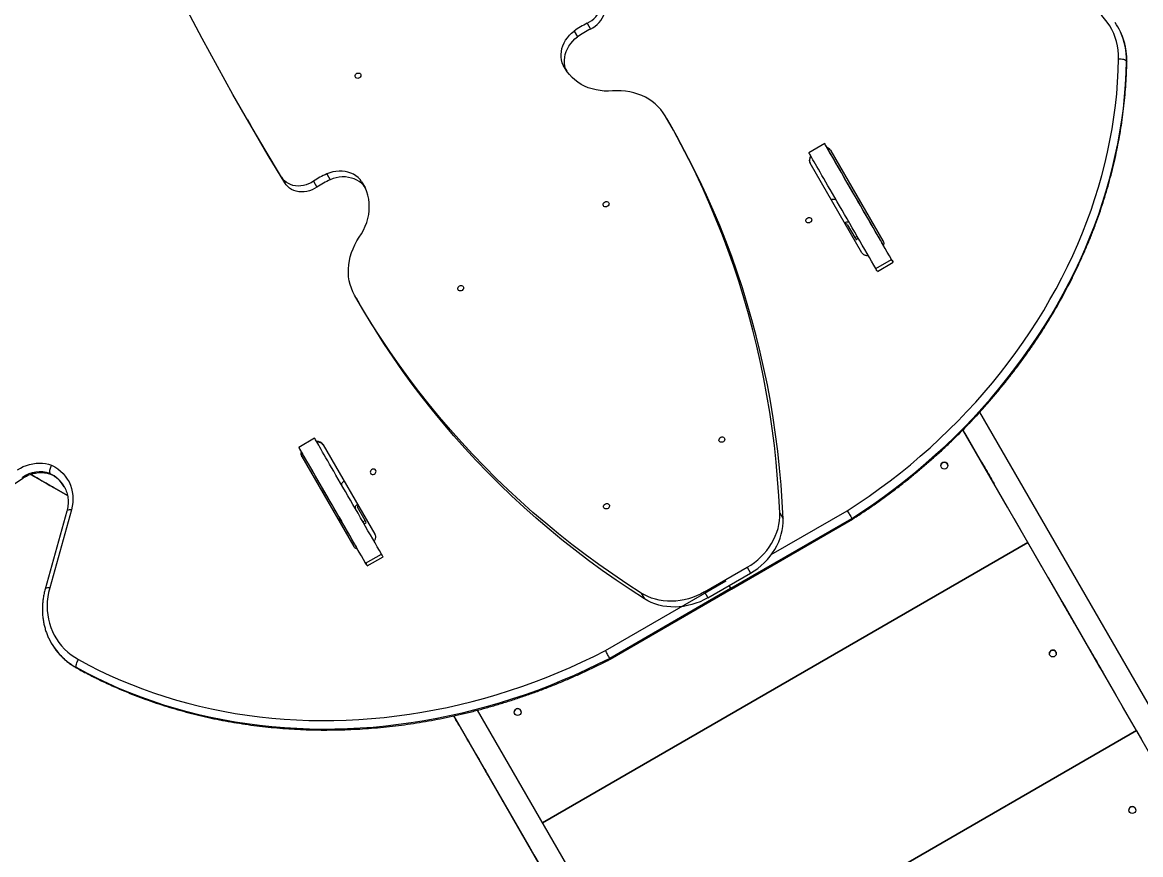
# Model space of a CAD drawing. Header units: millimetres. Extents: x -6431 to 4834, y -6422 to 4807.
# Drawn here: x -1115 to 174, y -323 to 636 of the extents above; entities that cross this region are included whole.
import ezdxf

# ---------------------------------------------------------------- set-up
doc = ezdxf.new("R2010")
doc.units = ezdxf.units.MM
for name, color, linetype in [('DIKOM_ОБЪЕКТ', 7, 'Continuous'), ('DIKOM_РАЗМЕР_ЗОНА', 7, 'Continuous'), ('DIKOM_РАЗМЕР_ОБЪЕКТА', 7, 'Continuous')]:
    doc.layers.add(name, color=color, linetype=linetype)
doc.styles.add('style1', font='arial.ttf', dxfattribs={"width": 0.8})
doc.dimstyles.new('1-50', dxfattribs={"dimtxt": 300, "dimasz": 200, "dimexe": 100, "dimexo": 0, "dimgap": 100, "dimtad": 0, "dimdec": 0, "dimtxsty": 'style1', "dimcen": 0, "dimclrd": 7, "dimclre": 7, "dimadec": 1, "dimazin": 2, "dimtfac": 1, "dimtdec": 0, "dimtmove": 1, "dimatfit": 3, "dimfxl": 0, "dimlwd": 25, "dimlwe": 18, "dimarcsym": 0})

# ---------------------------------------------------------------- blocks, each defined once
blk = doc.blocks.new('*D13')
at = {"layer": 'Defpoints', "color": 0, "transparency": 16777216}
for p in [(-3965.6, 378.4), (3334.4, -1220.4), (3334.4, -3843.4)]:
    blk.add_point(p, dxfattribs=at)
at = {"layer": 'DIKOM_РАЗМЕР_ОБЪЕКТА', "color": 7, "lineweight": 18, "transparency": 16777216}
for p, q in [((-3965.6, 378.4), (-3965.6, -3943.4)), ((3334.4, -1220.4), (3334.4, -3943.4))]:
    blk.add_line(p, q, dxfattribs=at)
at = {"layer": 'DIKOM_РАЗМЕР_ОБЪЕКТА', "color": 7, "lineweight": 25, "transparency": 16777216}
for p, q in [((-3765.6, -3843.4), (-182.1, -3843.4)), ((3134.4, -3843.4), (731.8, -3843.4))]:
    blk.add_line(p, q, dxfattribs=at)
at = {"layer": 'DIKOM_РАЗМЕР_ОБЪЕКТА', "color": 7, "transparency": 16777216}
for points in [[(-3765.6, -3810), (-3765.6, -3876.7), (-3965.6, -3843.4)], [(3134.4, -3810), (3134.4, -3876.7), (3334.4, -3843.4)]]:
    blk.add_solid(points, dxfattribs=at)
at = {"layer": 'DIKOM_РАЗМЕР_ОБЪЕКТА', "color": 0, "transparency": 16777216, "insert": (274.9, -3843.4), "char_height": 300, "attachment_point": 5, "style": 'style1'}
blk.add_mtext('7300', dxfattribs=at)
blk = doc.blocks.new('*D16')
at = {"layer": 'Defpoints', "color": 0, "transparency": 16777216}
for p in [(-5966.6, 409.6), (4834.4, -963.9), (4834.4, -6224.9)]:
    blk.add_point(p, dxfattribs=at)
at = {"layer": 'DIKOM_РАЗМЕР_ЗОНА', "color": 7, "lineweight": 18, "transparency": 16777216}
for p, q in [((-5966.6, 409.6), (-5966.6, -6324.9)), ((4834.4, -963.9), (4834.4, -6324.9))]:
    blk.add_line(p, q, dxfattribs=at)
at = {"layer": 'DIKOM_РАЗМЕР_ЗОНА', "color": 7, "lineweight": 25, "transparency": 16777216}
for p, q in [((-5766.6, -6224.9), (924.4, -6224.9)), ((4634.4, -6224.9), (2004.2, -6224.9))]:
    blk.add_line(p, q, dxfattribs=at)
at = {"layer": 'DIKOM_РАЗМЕР_ЗОНА', "color": 7, "transparency": 16777216}
for points in [[(-5766.6, -6191.5), (-5766.6, -6258.2), (-5966.6, -6224.9)], [(4634.4, -6191.5), (4634.4, -6258.2), (4834.4, -6224.9)]]:
    blk.add_solid(points, dxfattribs=at)
at = {"layer": 'DIKOM_РАЗМЕР_ЗОНА', "color": 0, "transparency": 16777216, "insert": (1464.3, -6224.9), "char_height": 300, "attachment_point": 5, "style": 'style1'}
blk.add_mtext('10800', dxfattribs=at)
blk = doc.blocks.new('*D14')
at = {"layer": 'Defpoints', "color": 0, "transparency": 16777216}
for p in [(-4591.6, 3116.9), (-1009, 3116.9), (-855.7, -3383)]:
    blk.add_point(p, dxfattribs=at)
at = {"layer": 'DIKOM_РАЗМЕР_ОБЪЕКТА', "color": 7, "lineweight": 18, "transparency": 16777216}
for p, q in [((-1009, 3116.9), (-4691.6, 3116.9)), ((-855.7, -3383), (-4691.6, -3383))]:
    blk.add_line(p, q, dxfattribs=at)
at = {"layer": 'DIKOM_РАЗМЕР_ОБЪЕКТА', "color": 7, "lineweight": 25, "transparency": 16777216}
for p, q in [((-4591.6, 2916.9), (-4591.6, 1246.2)), ((-4591.6, -3183), (-4591.6, 329))]:
    blk.add_line(p, q, dxfattribs=at)
at = {"layer": 'DIKOM_РАЗМЕР_ОБЪЕКТА', "color": 7, "transparency": 16777216}
for points in [[(-4624.9, 2916.9), (-4558.3, 2916.9), (-4591.6, 3116.9)], [(-4624.9, -3183), (-4558.3, -3183), (-4591.6, -3383)]]:
    blk.add_solid(points, dxfattribs=at)
at = {"layer": 'DIKOM_РАЗМЕР_ОБЪЕКТА', "color": 0, "transparency": 16777216, "insert": (-4591.6, 787.6), "char_height": 300, "attachment_point": 5, "rotation": 90, "style": 'style1'}
blk.add_mtext('6500', dxfattribs=at)
blk = doc.blocks.new('*D15')
at = {"layer": 'Defpoints', "color": 0, "transparency": 16777216}
for p in [(-6233.6, 4807.3), (-1204.9, 4807.3), (-909.7, -5506.6)]:
    blk.add_point(p, dxfattribs=at)
at = {"layer": 'DIKOM_РАЗМЕР_ЗОНА', "color": 7, "lineweight": 18, "transparency": 16777216}
for p, q in [((-1204.9, 4807.3), (-6333.6, 4807.3)), ((-909.7, -5506.6), (-6333.6, -5506.6))]:
    blk.add_line(p, q, dxfattribs=at)
at = {"layer": 'DIKOM_РАЗМЕР_ЗОНА', "color": 7, "lineweight": 25, "transparency": 16777216}
for p, q in [((-6233.6, 4607.3), (-6233.6, 1218.5)), ((-6233.6, -5306.6), (-6233.6, 138.7))]:
    blk.add_line(p, q, dxfattribs=at)
at = {"layer": 'DIKOM_РАЗМЕР_ЗОНА', "color": 7, "transparency": 16777216}
for points in [[(-6267, 4607.3), (-6200.3, 4607.3), (-6233.6, 4807.3)], [(-6267, -5306.6), (-6200.3, -5306.6), (-6233.6, -5506.6)]]:
    blk.add_solid(points, dxfattribs=at)
at = {"layer": 'DIKOM_РАЗМЕР_ЗОНА', "color": 0, "transparency": 16777216, "insert": (-6233.6, 678.6), "char_height": 300, "attachment_point": 5, "rotation": 90, "style": 'style1'}
blk.add_mtext('10300', dxfattribs=at)

msp = doc.modelspace()

# ---------------------------------------------------------------- linework, layer by layer
at = {"layer": 'DIKOM_ОБЪЕКТ', "color": 7, "linetype": 'Continuous', "lineweight": 15}
for p, q in [((-463.7, 634.5), (-459.8, 627.8)), ((-478.6, 625.6), (-474.7, 618.8)), ((-491.1, 586.2), (-487.2, 579.5)), ((-855.2, 523.5), (-851.3, 516.8)), ((-368, 518.1), (-371.9, 524.8)), ((-189.8, 495.8), (-207.9, 485.3)), ((-187.7, 492.2), (-186.2, 489.6)), ((-122.5, 383.9), (-182.4, 487.6)), ((-146.8, 369.9), (-206.4, 473.2)), ((-816, 457.2), (-812.1, 450.5)), ((-779, 452.4), (-775.1, 445.7)), ((-763.8, 460.9), (-759.9, 454.2)), ((-723.5, 452), (-719.6, 445.3)), ((-163.8, 402.8), (-155, 387.6)), ((-155, 387.6), (-152.4, 389.1)), ((-153.7, 385.4), (-151.1, 386.9)), ((-122.1, 378.6), (-123.8, 381.6)), ((-123.8, 381.6), (-123.8, 381.6)), ((-146.8, 369.9), (-146.8, 369.9)), ((-131, 352), (-112.8, 362.5)), ((-129.1, 348.7), (-110.9, 359.2)), ((-729.8, 318), (-725.9, 311.3)), ((221, -215.5), (-11.1, 186.5)), ((-777.7, 156.4), (-795.8, 145.9)), ((197.6, -229), (-30.5, 166.1)), ((21, 76.9), (-30.5, 166.1)), ((-30.5, 166.1), (-9.1, 129)), ((2.1, 109.6), (-26.9, 159.8)), ((-793.8, 142.3), (-792.3, 139.7)), ((-767.9, 148.9), (-708.3, 45.7)), ((-792.4, 135.4), (-732.6, 31.7)), ((-9.1, 129), (-9.1, 129.1)), ((-1172.3, 71.4), (-1114.1, 110.3)), ((-1105, 114.8), (-1062.5, 90.3)), ((-1062.5, 90.3), (-1105, 114.8)), ((-1082.8, 115.8), (-1082, 115.1)), ((-1077.5, 98.9), (-1077.5, 98.9)), ((6.5, 102), (6.5, 102)), ((-1063.4, 72.4), (-1088.3, -17.4)), ((-1058.1, 73.8), (-1083, -16.1)), ((-719.5, 61.7), (-728.3, 76.9)), ((-251.3, 22.3), (-163.7, 72.8)), ((-241.6, 70.3), (-237.7, 63.6)), ((-722.1, 60.2), (-719.5, 61.7)), ((-720.8, 57.9), (-718.2, 59.4)), ((-297.8, -16.5), (-158.4, 64)), ((-297.3, -17.4), (-157.9, 63)), ((44.5, 36.2), (28.5, 63.9)), ((-708.3, 45.7), (-708.3, 45.7)), ((-728.2, 28.7), (-729.9, 31.7)), ((-729.9, 31.7), (-729.9, 31.7)), ((-514.9, -286.8), (44.5, 36.2)), ((-514.9, -286.8), (44.5, 36.2)), ((44.5, 36.2), (-514.9, -286.8)), ((44.5, 36.2), (44.5, 36.2)), ((60.5, 8.4), (44.5, 36.2)), ((-718.9, 12.5), (-700.7, 23)), ((-717, 9.2), (-698.8, 19.7)), ((-328.4, -20.7), (-279.2, 7.7)), ((-324.5, -27.4), (-275.3, 1)), ((-279.2, 7.7), (-275.3, 1)), ((-442.5, -88.2), (-303.3, -7.8)), ((146, -139.7), (68, -4.6)), ((-298.2, -16.7), (-437.6, -97.2)), ((-437, -98.1), (-297.6, -17.6)), ((-401.5, -22), (-397.6, -28.7)), ((-328.4, -20.7), (-324.5, -27.4)), ((82.5, -29.6), (82.5, -29.7)), ((82.5, -29.7), (82.5, -29.7)), ((86.9, -37.2), (115.9, -87.5)), ((86.9, -37.2), (86.9, -37.2)), ((127.1, -106.9), (98.1, -56.7)), ((115.9, -87.5), (115.9, -87.5)), ((131.5, -114.5), (131.5, -114.5)), ((169.5, -180.4), (153.5, -152.6)), ((-617.3, -163.5), (-560.8, -261.4)), ((-617.3, -163.5), (-561.8, -259.6)), ((-413.4, -516.6), (-617.3, -163.5)), ((-617.3, -163.5), (-548.1, -283.4)), ((-561.8, -259.6), (-617.3, -163.5)), ((-617.3, -163.5), (-591.9, -207.5)), ((-361.8, -552), (-589.9, -156.9)), ((-580.7, -226.9), (-609.7, -176.7)), ((-389.9, -503.3), (169.5, -180.4)), ((-389.9, -503.3), (169.5, -180.4)), ((169.5, -180.4), (-389.9, -503.4)), ((169.5, -180.4), (169.5, -180.4)), ((169.5, -180.4), (175.3, -190.4)), ((-591.9, -207.5), (-591.9, -207.4)), ((-576.3, -234.5), (-576.3, -234.5)), ((-560.8, -261.4), (-560.8, -261.4)), ((-557.8, -266.6), (-557.8, -266.6))]:
    msp.add_line(p, q, dxfattribs=at)
at = {"layer": 'DIKOM_ОБЪЕКТ', "color": 7, "linetype": 'Continuous', "lineweight": 15, "flags": 128}
for points in [[(-816, 457.2), (-834.9, 488.8), (-853.5, 520.6), (-871.8, 552.6), (-889.8, 584.7), (-907.4, 617.1), (-924.7, 649.6), (-941.7, 682.3), (-958.3, 715.1), (-974.6, 748.2), (-990.6, 781.4)], [(-463.7, 634.5), (-460.9, 636), (-458.2, 637.8), (-455.8, 639.8), (-453.6, 642.1), (-451.7, 644.5), (-450, 647.1), (-448.7, 649.8), (-447.7, 652.6), (-447.1, 655.5), (-446.8, 658.3), (-446.9, 661.1), (-447.4, 663.9), (-448.2, 666.5), (-449.3, 669)], [(-459.8, 627.8), (-457, 629.3), (-454.4, 631.1), (-451.9, 633.1), (-449.7, 635.3), (-447.8, 637.8), (-446.2, 640.4), (-444.8, 643.1), (-443.9, 645.9), (-443.2, 648.7), (-443, 651.6), (-443, 654.4), (-443.5, 657.1), (-444.3, 659.8), (-445.4, 662.2)], [(149, 593.4), (148.9, 598.6), (148.5, 603.6), (147.7, 608.6), (146.5, 613.5), (145.1, 618.3), (143.3, 622.9), (141.1, 627.4), (138.7, 631.7), (135.9, 635.8), (132.8, 639.7), (129.5, 643.4), (125.8, 646.9), (121.9, 650.1), (117.8, 653.1), (113.4, 655.7), (108.9, 658.1), (104.1, 660.2), (99.2, 662), (94.1, 663.5)], [(-491.1, 586.2), (-492.3, 589.1), (-493.1, 592.2), (-493.6, 595.4), (-493.6, 598.7), (-493.3, 602), (-492.7, 605.4), (-491.6, 608.6), (-490.2, 611.8), (-488.5, 614.9), (-486.4, 617.9), (-484.1, 620.7), (-481.5, 623.2), (-478.6, 625.6)], [(-487.2, 579.5), (-488.4, 582.4), (-489.2, 585.5), (-489.7, 588.7), (-489.7, 592), (-489.4, 595.3), (-488.8, 598.6), (-487.7, 601.9), (-486.3, 605.1), (-484.6, 608.2), (-482.5, 611.2), (-480.2, 613.9), (-477.6, 616.5), (-474.7, 618.8)], [(-163.7, 72.8), (-151.2, 81.1), (-138.7, 89.6), (-126.5, 98.3), (-114.5, 107.3), (-102.6, 116.5), (-91, 125.9), (-79.6, 135.6), (-68.4, 145.5), (-57.4, 155.6), (-46.6, 165.9), (-36.1, 176.4), (-25.8, 187.1), (-15.7, 198), (-6, 209.1), (3.6, 220.4), (12.8, 231.8), (21.8, 243.4), (30.6, 255.1), (39, 267), (47.2, 279.1), (55.1, 291.3), (62.7, 303.6), (69.9, 316.1), (76.9, 328.6), (83.6, 341.3), (90, 354.1), (96.1, 366.9), (101.8, 379.9), (107.3, 393), (112.4, 406.1), (117.2, 419.3), (121.6, 432.5), (125.8, 445.8), (129.6, 459.2), (133, 472.5), (136.2, 486), (139, 499.4), (141.4, 512.9), (143.5, 526.3), (145.3, 539.8), (146.8, 553.2), (147.8, 566.7), (148.6, 580.1), (149, 593.4)], [(149, 593.4), (150.4, 593.5), (151.9, 593.5), (153.3, 593.3), (154.7, 593), (155.9, 592.6), (156.9, 592.1), (157.7, 591.5), (158.2, 590.9)], [(-434.2, 556.5), (-439.1, 556.3), (-443.9, 556.4), (-448.7, 556.9), (-453.3, 557.7), (-457.9, 558.8), (-462.3, 560.3), (-466.5, 562), (-470.5, 564.1), (-474.2, 566.5), (-477.8, 569.2), (-481, 572.1), (-484, 575.3), (-486.7, 578.7), (-489, 582.4), (-491.1, 586.2)], [(-158.4, 64), (-145.7, 72.3), (-133.1, 80.9), (-120.7, 89.8), (-108.5, 98.9), (-96.6, 108.2), (-84.8, 117.7), (-73.2, 127.5), (-61.9, 137.5), (-50.7, 147.7), (-39.8, 158.2), (-29.2, 168.8), (-18.8, 179.7), (-8.6, 190.7), (1.3, 201.9), (11, 213.3), (20.3, 224.9), (29.5, 236.6), (38.3, 248.5), (46.8, 260.5), (55.1, 272.7), (63.1, 285.1), (70.8, 297.5), (78.2, 310.1), (85.2, 322.9), (92, 335.7), (98.5, 348.6), (104.6, 361.6), (110.4, 374.8), (115.9, 388), (121.1, 401.2), (126, 414.6), (130.5, 428), (134.7, 441.5), (138.5, 455), (142, 468.5), (145.2, 482.1), (148, 495.7), (150.5, 509.3), (152.7, 522.9), (154.5, 536.5), (155.9, 550.2), (157, 563.8), (157.8, 577.3), (158.2, 590.9)], [(158.2, 590.9), (158.4, 590.2), (158.4, 590)], [(-730.7, 572.4), (-731, 573.3), (-731, 574.4), (-730.6, 575.4), (-729.9, 576.2), (-728.9, 576.9), (-727.8, 577.2), (-726.7, 577.2), (-725.7, 576.9), (-724.9, 576.3), (-724.4, 575.4), (-724.3, 574.4), (-724.5, 573.4), (-725.1, 572.5), (-725.9, 571.7), (-727, 571.2), (-728.1, 571), (-729.2, 571.2), (-730.1, 571.6), (-730.7, 572.4)], [(-373.6, 527.7), (-376, 531.5), (-378.8, 535.1), (-381.8, 538.4), (-385.1, 541.5), (-388.6, 544.4), (-392.4, 547), (-396.5, 549.3), (-400.7, 551.3), (-405.1, 553), (-409.7, 554.4), (-414.4, 555.5), (-419.3, 556.2), (-424.2, 556.6), (-429.2, 556.7), (-434.2, 556.5)], [(-812.1, 450.5), (-831.1, 482.1), (-849.7, 513.9), (-851.3, 516.8)], [(-241.6, 70.3), (-242.6, 89.9), (-244, 109.4), (-245.7, 128.8), (-247.8, 148.2), (-250.3, 167.5), (-253.1, 186.6), (-256.3, 205.7), (-259.8, 224.7), (-263.7, 243.6), (-268, 262.4), (-272.6, 281.1), (-277.5, 299.7), (-282.9, 318.1), (-288.5, 336.4), (-294.6, 354.6), (-300.9, 372.6), (-307.6, 390.5), (-314.7, 408.2), (-322.1, 425.8), (-329.9, 443.2), (-337.9, 460.5), (-346.4, 477.6), (-355.1, 494.5), (-364.2, 511.2), (-373.6, 527.7)], [(-237.7, 63.6), (-238.7, 83.2), (-240.1, 102.7), (-241.8, 122.1), (-243.9, 141.5), (-246.4, 160.7), (-249.2, 179.9), (-252.4, 199), (-255.9, 218), (-259.8, 236.9), (-264.1, 255.7), (-268.7, 274.4), (-273.7, 292.9), (-279, 311.4), (-284.7, 329.7), (-290.7, 347.8), (-297, 365.9), (-303.8, 383.8), (-310.8, 401.5), (-318.2, 419.1), (-326, 436.5), (-334.1, 453.7), (-342.5, 470.8), (-351.2, 487.7), (-360.3, 504.5), (-368, 518.1)], [(-112.8, 362.5), (-115.1, 366.5), (-117.6, 370.8), (-120.2, 375.2), (-122.8, 379.8), (-125.5, 384.5), (-128.3, 389.3), (-131.1, 394.2), (-134, 399.2), (-136.9, 404.2), (-139.8, 409.3), (-142.8, 414.4), (-145.7, 419.5), (-148.6, 424.5), (-151.5, 429.6), (-154.4, 434.5), (-157.2, 439.4), (-160, 444.2), (-162.7, 448.8), (-165.3, 453.4), (-167.8, 457.7), (-170.2, 461.9), (-172.5, 466), (-174.7, 469.8), (-176.8, 473.4), (-178.8, 476.8), (-180.6, 479.9), (-182.2, 482.8), (-183.8, 485.4), (-185.1, 487.7), (-186.3, 489.8), (-187.3, 491.5), (-188.2, 493), (-188.8, 494.2), (-189.3, 495), (-189.6, 495.6), (-189.8, 495.8), (-189.7, 495.7), (-189.5, 495.3), (-189.1, 494.6), (-188.5, 493.6), (-187.7, 492.2)], [(-122, 378.5), (-122.5, 379.4), (-124, 381.9), (-125.6, 384.8), (-127.4, 387.9), (-129.4, 391.3), (-131.6, 395), (-133.9, 399.1), (-136.4, 403.4), (-139.1, 408), (-141.9, 412.9), (-144.9, 418.2), (-148.1, 423.7), (-151.4, 429.4), (-155, 435.5), (-158.6, 441.9), (-162.5, 448.5), (-166.4, 455.4), (-170.6, 462.6), (-174.9, 470.1), (-179.4, 477.8), (-184, 485.8), (-186.4, 490.1)], [(-186.4, 490), (-186.1, 489.4), (-185.7, 488.8), (-185.5, 488.5), (-185.6, 488.5), (-185.8, 488.9), (-186.2, 489.6)], [(-131, 352), (-133.3, 356), (-135.8, 360.3), (-138.3, 364.7), (-141, 369.3), (-143.7, 374), (-146.5, 378.8), (-149.3, 383.7), (-152.2, 388.7), (-155.1, 393.7), (-158, 398.8), (-161, 403.9), (-163.9, 409), (-166.8, 414), (-169.7, 419.1), (-172.6, 424), (-175.4, 428.9), (-178.2, 433.7), (-180.8, 438.3), (-183.5, 442.9), (-186, 447.2), (-188.4, 451.4), (-190.7, 455.5), (-192.9, 459.3), (-195, 462.9), (-197, 466.3), (-198.8, 469.4), (-200.4, 472.3), (-201.9, 474.9), (-203.3, 477.2), (-204.5, 479.3), (-205.5, 481), (-206.3, 482.5), (-207, 483.7), (-207.5, 484.5), (-207.8, 485.1), (-207.9, 485.3), (-207.9, 485.3)], [(-723.5, 452), (-725.4, 454.5), (-727.7, 456.8), (-730.2, 458.8), (-733, 460.5), (-736.1, 461.9), (-739.3, 463), (-742.6, 463.7), (-746.1, 464.1), (-749.6, 464.1), (-753.2, 463.8), (-756.8, 463.2), (-760.3, 462.2), (-763.8, 460.9)], [(-779, 452.4), (-781.7, 450.8), (-784.6, 449.4), (-787.5, 448.3), (-790.6, 447.5), (-793.7, 447.1), (-796.7, 446.9), (-799.7, 447.2), (-802.7, 447.7), (-805.4, 448.6), (-808, 449.8), (-810.4, 451.3), (-812.6, 453), (-814.4, 455), (-816, 457.2)], [(-719.6, 445.3), (-721.5, 447.8), (-723.8, 450.1), (-726.4, 452.1), (-729.2, 453.8), (-732.2, 455.2), (-735.4, 456.2), (-738.7, 457), (-742.2, 457.4), (-745.8, 457.4), (-749.3, 457.1), (-752.9, 456.5), (-756.5, 455.5), (-759.9, 454.2)], [(-726.2, 387.9), (-723.5, 392.1), (-721.2, 396.3), (-719.3, 400.6), (-717.6, 405.1), (-716.3, 409.6), (-715.4, 414.1), (-714.9, 418.6), (-714.7, 423.1), (-714.8, 427.6), (-715.4, 432), (-716.3, 436.3), (-717.6, 440.4), (-719.2, 444.5), (-721.2, 448.3), (-723.5, 452)], [(-775.1, 445.7), (-777.8, 444), (-780.7, 442.7), (-783.7, 441.6), (-786.7, 440.8), (-789.8, 440.3), (-792.8, 440.2), (-795.9, 440.4), (-798.8, 441), (-801.5, 441.9), (-804.2, 443), (-806.5, 444.5), (-808.7, 446.3), (-810.6, 448.3), (-812.1, 450.5)], [(-444.8, 424.3), (-445.1, 425.2), (-445.1, 426.2), (-444.7, 427.2), (-444, 428.1), (-443, 428.7), (-441.9, 429.1), (-440.8, 429.1), (-439.8, 428.8), (-439, 428.2), (-438.6, 427.3), (-438.4, 426.3), (-438.6, 425.3), (-439.2, 424.3), (-440, 423.6), (-441.1, 423.1), (-442.2, 422.9), (-443.3, 423), (-444.2, 423.5), (-444.8, 424.3)], [(-182.2, 431.3), (-181.3, 431.7), (-180.2, 431.9), (-179.2, 432), (-178.4, 432), (-177.6, 431.8), (-177, 431.5), (-176.6, 431)], [(-140.4, 410.4), (-140.5, 410.5), (-140.8, 411), (-141.2, 411.7), (-141.8, 412.6), (-142.3, 413.6), (-142.9, 414.6), (-143.4, 415.4), (-143.7, 416.1), (-143.9, 416.4), (-143.9, 416.4), (-143.7, 416.1), (-143.4, 415.4), (-142.9, 414.6), (-142.3, 413.6), (-141.8, 412.6), (-141.2, 411.7), (-140.8, 411), (-140.5, 410.5), (-140.4, 410.4)], [(-211.2, 405.9), (-211.5, 406.8), (-211.4, 407.8), (-211, 408.8), (-210.3, 409.7), (-209.4, 410.3), (-208.3, 410.7), (-207.2, 410.7), (-206.2, 410.4), (-205.4, 409.8), (-204.9, 408.9), (-204.7, 407.9), (-205, 406.9), (-205.5, 405.9), (-206.4, 405.2), (-207.4, 404.7), (-208.5, 404.5), (-209.6, 404.6), (-210.5, 405.1), (-211.2, 405.9)], [(-161.2, 404.3), (-161.6, 404.8), (-162.2, 405.2), (-163, 405.3), (-163.8, 405.4), (-164.8, 405.3), (-165.9, 405), (-166.8, 404.6)], [(-731.6, 321.1), (-733.6, 325.1), (-735.4, 329.2), (-736.8, 333.5), (-737.8, 337.9), (-738.5, 342.4), (-738.8, 347), (-738.8, 351.6), (-738.4, 356.3), (-737.7, 361), (-736.6, 365.6), (-735.2, 370.3), (-733.4, 374.8), (-731.3, 379.3), (-728.9, 383.7), (-726.2, 387.9)], [(-155, 387.6), (-154.4, 386.6), (-154, 385.9), (-153.8, 385.5), (-153.7, 385.4)], [(-122.5, 379.4), (-123.2, 380.5), (-123.8, 381.5), (-124.2, 382.2), (-124.5, 382.7), (-124.5, 382.8), (-124.5, 382.7), (-124.2, 382.3), (-123.8, 381.6)], [(-113.4, 363.5), (-112.6, 362.1), (-111.9, 361), (-111.4, 360.1), (-111.1, 359.5), (-110.9, 359.2), (-110.9, 359.2), (-111.1, 359.6), (-111.5, 360.3), (-112.1, 361.2), (-112.8, 362.5)], [(-129.1, 348.7), (-129.1, 348.7), (-129.3, 349.1), (-129.7, 349.8), (-130.3, 350.7), (-131, 352)], [(-612.4, 327.5), (-612.7, 328.4), (-612.7, 329.5), (-612.3, 330.5), (-611.6, 331.3), (-610.6, 332), (-609.5, 332.3), (-608.4, 332.3), (-607.4, 332), (-606.6, 331.4), (-606.2, 330.5), (-606, 329.6), (-606.2, 328.5), (-606.8, 327.6), (-607.6, 326.8), (-608.7, 326.3), (-609.8, 326.1), (-610.9, 326.3), (-611.8, 326.8), (-612.4, 327.5)], [(-401.5, -22), (-417.9, -11.3), (-434.1, -0.4), (-450.1, 10.8), (-465.8, 22.3), (-481.3, 34.1), (-496.5, 46.1), (-511.4, 58.4), (-526.1, 71), (-540.5, 83.8), (-554.6, 96.9), (-568.5, 110.2), (-582.1, 123.8), (-595.4, 137.6), (-608.4, 151.7), (-621.1, 166), (-633.6, 180.5), (-645.7, 195.3), (-657.5, 210.3), (-669, 225.5), (-680.3, 240.9), (-691.2, 256.5), (-701.7, 272.4), (-712, 288.4), (-722, 304.6), (-731.6, 321.1)], [(-397.6, -28.7), (-414, -18), (-430.2, -7.1), (-446.2, 4.1), (-461.9, 15.6), (-477.4, 27.4), (-492.6, 39.4), (-507.5, 51.7), (-522.2, 64.3), (-536.6, 77.1), (-550.8, 90.2), (-564.6, 103.5), (-578.2, 117.1), (-591.5, 130.9), (-604.5, 145), (-617.3, 159.3), (-629.7, 173.8), (-641.8, 188.6), (-653.6, 203.6), (-665.2, 218.8), (-676.4, 234.2), (-687.3, 249.8), (-697.9, 265.7), (-708.1, 281.7), (-718.1, 297.9), (-725.9, 311.3)], [(-700.7, 23), (-703, 27.1), (-705.5, 31.4), (-708.1, 35.8), (-710.7, 40.4), (-713.4, 45.1), (-716.2, 49.9), (-719, 54.8), (-721.9, 59.8), (-724.8, 64.8), (-727.7, 69.9), (-730.7, 75), (-733.6, 80.1), (-736.5, 85.1), (-739.4, 90.1), (-742.3, 95.1), (-745.1, 100), (-747.9, 104.8), (-750.6, 109.4), (-753.2, 113.9), (-755.7, 118.3), (-758.1, 122.5), (-760.4, 126.5), (-762.6, 130.4), (-764.7, 134), (-766.7, 137.3), (-768.5, 140.5), (-770.1, 143.3), (-771.6, 146), (-773, 148.3), (-774.2, 150.3), (-775.2, 152.1), (-776, 153.6), (-776.7, 154.7), (-777.2, 155.6), (-777.5, 156.1), (-777.7, 156.4), (-777.7, 156.4)], [(-311.3, 153), (-311.7, 154), (-311.6, 155), (-311.2, 156), (-310.5, 156.9), (-309.5, 157.5), (-308.5, 157.9), (-307.4, 157.9), (-306.3, 157.6), (-305.6, 156.9), (-305.1, 156.1), (-304.9, 155.1), (-305.1, 154.1), (-305.7, 153.1), (-306.6, 152.4), (-307.6, 151.8), (-308.7, 151.7), (-309.8, 151.8), (-310.7, 152.3), (-311.3, 153)], [(-26.9, 159.8), (-28, 161.9), (-29.3, 164), (-30.5, 166.1)], [(-718.9, 12.5), (-721.2, 16.6), (-723.7, 20.9), (-726.2, 25.3), (-728.9, 29.9), (-731.6, 34.6), (-734.4, 39.4), (-737.2, 44.3), (-740.1, 49.3), (-743, 54.3), (-745.9, 59.4), (-748.9, 64.5), (-751.8, 69.6), (-754.7, 74.6), (-757.6, 79.6), (-760.5, 84.6), (-763.3, 89.5), (-766, 94.3), (-768.7, 98.9), (-771.4, 103.4), (-773.9, 107.8), (-776.3, 112), (-778.6, 116), (-780.8, 119.9), (-782.9, 123.5), (-784.9, 126.8), (-786.7, 130), (-788.3, 132.8), (-789.8, 135.5), (-791.2, 137.8), (-792.4, 139.8), (-793.4, 141.6), (-794.2, 143.1), (-794.9, 144.2), (-795.4, 145.1), (-795.7, 145.6), (-795.8, 145.9), (-795.8, 145.8), (-795.6, 145.4), (-795.1, 144.7), (-794.6, 143.6), (-793.8, 142.3)], [(-728.2, 28.6), (-728.7, 29.5), (-730.1, 32), (-731.7, 34.8), (-733.6, 37.9), (-735.5, 41.4), (-737.7, 45.1), (-740, 49.1), (-742.5, 53.5), (-745.2, 58.1), (-748, 63), (-751, 68.2), (-754.2, 73.7), (-757.5, 79.5), (-761.1, 85.6), (-764.7, 91.9), (-768.6, 98.6), (-772.5, 105.5), (-776.7, 112.7), (-781, 120.2), (-785.5, 127.9), (-790.1, 135.9), (-792.5, 140.1)], [(-792.5, 140.1), (-792.1, 139.4), (-791.8, 138.8), (-791.6, 138.6), (-791.7, 138.6), (-791.9, 139), (-792.3, 139.7)], [(-9.1, 129), (-7.9, 127), (-6.7, 124.9), (-5.4, 122.6), (-4, 120.3), (-2.7, 117.9), (-1.3, 115.6), (0, 113.3), (1.2, 111.2), (2.3, 109.2), (3.4, 107.4), (4.3, 105.8), (5.1, 104.5), (5.7, 103.4), (6.1, 102.6), (6.4, 102.1), (6.5, 102)], [(-1120.2, 119.9), (-1116.9, 121.9), (-1113.5, 123.7), (-1109.9, 125.1), (-1106.3, 126.3), (-1102.5, 127.1), (-1098.8, 127.6), (-1095.1, 127.8), (-1091.4, 127.7), (-1087.8, 127.2), (-1084.3, 126.4), (-1081, 125.3)], [(-1081, 125.3), (-1077.3, 123.4), (-1073.8, 121.1), (-1070.6, 118.6), (-1067.7, 115.8), (-1065.1, 112.7), (-1062.8, 109.4), (-1060.8, 106), (-1059.2, 102.3), (-1057.9, 98.5), (-1057, 94.5), (-1056.4, 90.5), (-1056.3, 86.3), (-1056.5, 82.2), (-1057.1, 78), (-1058.1, 73.8)], [(-707.3, 119.4), (-707.9, 120.2), (-708.8, 120.7), (-709.9, 120.8), (-711, 120.6), (-712, 120.1), (-712.9, 119.3), (-713.4, 118.4), (-713.7, 117.4), (-713.5, 116.4), (-713, 115.5), (-712.2, 114.9), (-711.2, 114.6), (-710.1, 114.6), (-709, 114.9), (-708.1, 115.6), (-707.4, 116.5), (-707, 117.5), (-706.9, 118.5), (-707.3, 119.4)], [(-1077.5, 98.9), (-1077.6, 99), (-1078.1, 99.3), (-1078.8, 99.7), (-1079.9, 100.3), (-1081.3, 101.1), (-1082.9, 102.1), (-1084.9, 103.2), (-1087.1, 104.5), (-1089.5, 105.9), (-1092.1, 107.4), (-1095, 109), (-1098, 110.8), (-1101.3, 112.6), (-1104.6, 114.6), (-1105, 114.8)], [(-1104.9, 114.8), (-1104.6, 114.6), (-1101.3, 112.7), (-1098, 110.8), (-1095, 109.1), (-1092.1, 107.4), (-1089.5, 105.9), (-1087.1, 104.5), (-1084.9, 103.2), (-1082.9, 102.1), (-1081.3, 101.2), (-1079.9, 100.4), (-1078.8, 99.7), (-1078.1, 99.3), (-1077.6, 99), (-1077.5, 98.9)], [(-746.3, 102.1), (-746.5, 102.7), (-746.5, 103.4), (-746.3, 104.1), (-745.9, 104.9), (-745.3, 105.7), (-744.6, 106.4), (-743.8, 107.1)], [(6.5, 102), (6.4, 102.1), (6.2, 102.5), (5.8, 103.2), (5.3, 104), (4.7, 105.1), (4, 106.4), (3.1, 107.9), (2.1, 109.6)], [(-728.4, 80.4), (-729.2, 79.8), (-729.9, 79), (-730.5, 78.2), (-730.9, 77.4), (-731.1, 76.7), (-731.1, 76), (-730.9, 75.4)], [(-444.3, 76.3), (-444.6, 77.2), (-444.6, 78.2), (-444.2, 79.2), (-443.5, 80.1), (-442.5, 80.8), (-441.4, 81.1), (-440.3, 81.1), (-439.3, 80.8), (-438.5, 80.2), (-438, 79.3), (-437.9, 78.3), (-438.1, 77.3), (-438.7, 76.4), (-439.5, 75.6), (-440.6, 75.1), (-441.7, 74.9), (-442.7, 75.1), (-443.6, 75.5), (-444.3, 76.3)], [(-1058.1, 73.8), (-1059.4, 73.9), (-1060.6, 73.9), (-1061.6, 73.7), (-1062.5, 73.4), (-1063, 73), (-1063.3, 72.5), (-1063.4, 72.4)], [(-746.5, 60.4), (-746.6, 60.6), (-746.9, 61.1), (-747.3, 61.8), (-747.8, 62.7), (-748.4, 63.7), (-749, 64.7), (-749.5, 65.5), (-749.8, 66.1), (-750, 66.5), (-750, 66.5), (-749.8, 66.1), (-749.5, 65.5), (-749, 64.7), (-748.4, 63.7), (-747.8, 62.7), (-747.3, 61.8), (-746.9, 61.1), (-746.6, 60.6), (-746.5, 60.4)], [(-279.2, 7.7), (-274.9, 10.3), (-270.8, 13.2), (-266.9, 16.4), (-263.3, 19.8), (-259.8, 23.3), (-256.6, 27.1), (-253.7, 31), (-251.1, 35.1), (-248.7, 39.3), (-246.7, 43.6), (-245, 48), (-243.6, 52.4), (-242.6, 56.9), (-241.9, 61.4), (-241.6, 65.9), (-241.6, 70.3)], [(-718.2, 59.4), (-718.3, 59.5), (-718.5, 59.9), (-718.9, 60.7), (-719.5, 61.7)], [(-275.3, 1), (-271.1, 3.6), (-267, 6.5), (-263.1, 9.7), (-259.4, 13), (-255.9, 16.6), (-252.7, 20.4), (-249.8, 24.3), (-247.2, 28.4), (-244.8, 32.6), (-242.8, 36.9), (-241.1, 41.3), (-239.8, 45.7), (-238.7, 50.2), (-238, 54.7), (-237.7, 59.2), (-237.7, 63.6)], [(-728.6, 29.4), (-729.3, 30.6), (-729.9, 31.6), (-730.3, 32.3), (-730.5, 32.7), (-730.6, 32.9), (-730.6, 32.8), (-730.3, 32.4), (-729.9, 31.7)], [(-719.5, 13.6), (-718.7, 12.2), (-718, 11.1), (-717.5, 10.2), (-717.1, 9.6), (-717, 9.3), (-717, 9.3), (-717.2, 9.7), (-717.6, 10.4), (-718.2, 11.3), (-718.9, 12.5)], [(-698.8, 19.7), (-698.8, 19.8), (-699, 20.2), (-699.4, 20.9), (-700, 21.8), (-700.7, 23)], [(-1083, -16.1), (-1084.4, -16), (-1085.6, -16), (-1086.6, -16.2), (-1087.4, -16.5), (-1088, -16.9), (-1088.3, -17.4), (-1088.3, -17.4)], [(-1083, -16.1), (-1084.3, -21.2), (-1085.2, -26.4), (-1085.8, -31.6), (-1086, -36.7), (-1085.8, -41.9), (-1085.4, -46.9), (-1084.5, -51.9), (-1083.3, -56.8), (-1081.8, -61.5), (-1080, -66.1), (-1077.8, -70.6), (-1075.3, -74.9), (-1072.5, -79), (-1069.4, -82.9), (-1066, -86.5), (-1062.3, -89.9), (-1058.4, -93.1), (-1054.2, -96), (-1049.8, -98.7)], [(-328.4, -20.7), (-332.9, -23.1), (-337.4, -25.2), (-342.1, -27), (-346.8, -28.5), (-351.7, -29.7), (-356.5, -30.6), (-361.4, -31.2), (-366.2, -31.4), (-371, -31.3), (-375.8, -30.9), (-380.4, -30.2), (-384.9, -29.2), (-389.3, -27.8), (-393.6, -26.1), (-397.6, -24.2), (-401.5, -22)], [(-300.1, -13.3), (-299.8, -13.9), (-299.2, -15), (-298.6, -15.9), (-298.2, -16.7)], [(-297.8, -16.5), (-298.3, -15.7), (-298.8, -14.8), (-299.4, -13.7), (-299.8, -13.1)], [(-298.2, -16.7), (-297.9, -17.2), (-297.7, -17.6), (-297.6, -17.6)], [(-297.3, -17.4), (-297.3, -17.4), (-297.5, -17), (-297.8, -16.5)], [(-324.5, -27.4), (-329, -29.8), (-333.5, -31.9), (-338.2, -33.7), (-343, -35.2), (-347.8, -36.4), (-352.6, -37.3), (-357.5, -37.9), (-362.3, -38.1), (-367.1, -38), (-371.9, -37.6), (-376.5, -36.9), (-381.1, -35.9), (-385.5, -34.5), (-389.7, -32.9), (-393.7, -30.9), (-397.6, -28.7)], [(98.1, -56.7), (97, -54.7), (95.7, -52.5), (94.4, -50.2), (93.1, -47.9), (91.7, -45.6), (90.4, -43.2), (89.1, -41), (87.8, -38.8), (86.7, -36.8), (85.6, -35), (84.7, -33.5), (83.9, -32.1), (83.3, -31), (82.9, -30.3), (82.6, -29.8), (82.5, -29.6)], [(82.5, -29.7), (82.6, -29.8), (82.8, -30.2), (83.2, -30.8), (83.7, -31.7), (84.3, -32.8), (85.1, -34.1), (85.9, -35.6), (86.9, -37.2)], [(-1049.8, -98.7), (-1038, -105), (-1026, -111.1), (-1013.8, -116.8), (-1001.5, -122.3), (-988.9, -127.5), (-976.2, -132.4), (-963.3, -137), (-950.3, -141.3), (-937.1, -145.3), (-923.8, -149), (-910.3, -152.4), (-896.7, -155.4), (-883, -158.2), (-869.2, -160.6), (-855.3, -162.8), (-841.3, -164.6), (-827.2, -166.1), (-813, -167.3), (-798.7, -168.1), (-784.4, -168.7), (-770, -168.9), (-755.6, -168.8), (-741.2, -168.4), (-726.7, -167.7), (-712.1, -166.6), (-697.6, -165.3), (-683.1, -163.6), (-668.5, -161.6), (-654, -159.3), (-639.5, -156.7), (-625, -153.7), (-610.5, -150.5), (-596.1, -146.9), (-581.7, -143.1), (-567.4, -138.9), (-553.2, -134.4), (-539, -129.7), (-524.9, -124.6), (-510.9, -119.2), (-497, -113.6), (-483.2, -107.7), (-469.5, -101.4), (-456, -94.9), (-442.5, -88.2)], [(77.2, -91.5), (77.1, -90.7), (76.7, -89.6)], [(115.9, -87.5), (117.1, -89.5), (118.3, -91.7), (119.6, -93.9), (121, -96.3), (122.3, -98.6), (123.7, -100.9), (125, -103.2), (126.2, -105.3), (127.3, -107.3), (128.4, -109.1), (129.3, -110.7), (130.1, -112.1), (130.7, -113.1), (131.1, -113.9), (131.4, -114.4), (131.5, -114.5)], [(-1052.2, -107.9), (-1052.5, -107.1), (-1052.6, -106.2), (-1052.5, -105.1), (-1052.3, -103.8), (-1051.9, -102.5), (-1051.3, -101.2), (-1050.6, -99.9), (-1049.8, -98.7)], [(-437.6, -97.2), (-451.2, -104), (-464.9, -110.6), (-478.7, -116.9), (-492.7, -122.9), (-506.8, -128.7), (-520.9, -134.1), (-535.2, -139.2), (-549.5, -144), (-564, -148.6), (-578.4, -152.8), (-593, -156.7), (-607.6, -160.3), (-622.2, -163.6), (-636.9, -166.6), (-651.6, -169.2), (-666.3, -171.6), (-681, -173.6), (-695.7, -175.3), (-710.4, -176.7), (-725.1, -177.7), (-739.8, -178.5), (-754.4, -178.9), (-769, -179), (-783.6, -178.8), (-798.1, -178.2), (-812.5, -177.3), (-826.9, -176.1), (-841.1, -174.6), (-855.3, -172.8), (-869.4, -170.6), (-883.4, -168.1), (-897.3, -165.4), (-911, -162.3), (-924.6, -158.8), (-938.1, -155.1), (-951.5, -151.1), (-964.7, -146.7), (-977.7, -142.1), (-990.6, -137.1), (-1003.3, -131.9), (-1015.8, -126.3), (-1028.1, -120.5), (-1040.2, -114.3), (-1052.2, -107.9)], [(-1051.5, -108.6), (-1051.7, -108.5), (-1052.2, -107.9)], [(131.5, -114.5), (131.4, -114.4), (131.2, -114), (130.8, -113.4), (130.3, -112.5), (129.7, -111.4), (129, -110.1), (128.1, -108.6), (127.1, -106.9)], [(-609.7, -176.7), (-610.9, -174.6), (-612.1, -172.5), (-613.4, -170.2), (-614.8, -167.9), (-616.1, -165.5), (-617.3, -163.5)], [(-598.8, -195.6), (-598.9, -195.4), (-599.2, -195), (-599.6, -194.2), (-600.1, -193.4), (-600.7, -192.3), (-601.3, -191.3), (-601.8, -190.4), (-602.3, -189.5), (-602.6, -189), (-602.8, -188.7), (-602.8, -188.7), (-602.6, -189), (-602.3, -189.5), (-601.8, -190.4), (-601.3, -191.3), (-600.7, -192.3), (-600.1, -193.4), (-599.6, -194.2), (-599.2, -195), (-598.9, -195.4), (-598.8, -195.6)], [(-591.9, -207.5), (-590.8, -209.5), (-589.5, -211.6), (-588.2, -213.9), (-586.9, -216.2), (-585.5, -218.6), (-584.2, -220.9), (-582.9, -223.2), (-581.6, -225.3), (-580.5, -227.3), (-579.5, -229.1), (-578.5, -230.7), (-577.8, -232), (-577.1, -233.1), (-576.7, -233.9), (-576.4, -234.4), (-576.3, -234.5)], [(-576.3, -234.5), (-576.4, -234.4), (-576.6, -234), (-577, -233.3), (-577.5, -232.5), (-578.1, -231.4), (-578.9, -230.1), (-579.7, -228.6), (-580.7, -226.9)], [(-561.8, -259.6), (-561, -261), (-560.3, -262.3), (-559.6, -263.5), (-559, -264.5), (-558.5, -265.4), (-558.1, -266), (-557.9, -266.4), (-557.8, -266.6)], [(-557.8, -266.6), (-557.9, -266.4), (-558.1, -266), (-558.5, -265.4), (-559, -264.5), (-559.6, -263.5), (-560.3, -262.3), (-561, -261), (-561.8, -259.6)], [(-548.1, -283.4), (-542.4, -293.3), (-536.7, -303.2), (-530.8, -313.4), (-524.9, -323.7), (-518.8, -334.1), (-512.7, -344.7), (-506.5, -355.5), (-500.2, -366.3), (-493.9, -377.3), (-487.5, -388.4), (-481.1, -399.6), (-474.5, -410.8), (-468, -422.2), (-461.4, -433.6), (-454.7, -445.2), (-448, -456.7), (-441.3, -468.4), (-434.6, -480), (-427.8, -491.7), (-421.1, -503.4), (-414.3, -515.2), (-413.5, -516.6)]]:
    msp.add_lwpolyline(points, dxfattribs=at)
at = {"layer": 'DIKOM_ОБЪЕКТ', "color": 7, "linetype": 'Continuous', "lineweight": 15}
for centre in [(-51.8, 124.9), (73.2, -91.6), (-543.7, -159.1), (164.7, -272)]:
    msp.add_circle(centre, 4, dxfattribs=at)
for centre, radius, start, end in [((-425.3, 553.6), 89.5, 115.3773, 126.5201), ((84.7, 593.6), 73.3, 25.1781, 34.8294), ((-421.4, 546.9), 89.5, 115.3773, 126.5201), ((82, 592.6), 76.2, 358.7048, 25.0075), ((-189.2, 483.6), 7.89, 30.8087, 74.7705), ((-188.9, 483.1), 7.89, 30.8086, 74.7702), ((-198.9, 477.1), 8.47, 146.3258, 207.7353), ((-728.1, 378.8), 89.5, 113.4799, 124.6233), ((-724.2, 372.1), 89.5, 113.4799, 124.6233), ((-165.2, 401.5), 1.93, 45.67, 115.6707), ((-775.1, 144.4), 8.47, 32.2636, 93.6761), ((-785.6, 139.2), 7.89, 165.2295, 209.1914), ((-785.3, 138.8), 7.89, 165.2297, 209.1913), ((-51.8, 124.9), 4, 1.1812, 181.1812), ((-1094.3, 82.3), 35.4, 71.047, 124.924), ((-1116.7, 109.7), 2.67, 13.8716, 37.385), ((-1098.5, 82.1), 37.1, 29.6521, 64.9935), ((-726.5, 77.4), 1.93, 124.3292, 194.3308), ((-1017.8, -42.9), 73.3, 205.3766, 214.8461), ((-1015.6, -41.1), 76.2, 215.0151, 241.2955), ((73.2, -91.6), 4, 30, 181.1812), ((-543.7, -159.1), 4, 1.1812, 181.1812), ((164.7, -272), 4, 1.1812, 181.1812)]:
    msp.add_arc(centre, radius, start, end, dxfattribs=at)
for points, knots in [([(158.4, 590), (158.4, 590.9), (158.5, 593.5), (158.2, 597.7), (157.7, 602.7), (156.9, 607.6), (155.7, 612.4), (154.2, 617.1), (152.7, 621.2), (151.6, 623.6), (151.1, 624.6)], [0, 0, 0, 0, 0.076242, 0.215041, 0.353733, 0.492259, 0.630637, 0.768875, 0.906993, 1, 1, 1, 1]), ([(-157.9, 63.1), (-156.9, 63.7), (-151.9, 66.9), (-143.1, 72.7), (-131.3, 80.8), (-119.7, 89.1), (-108.3, 97.6), (-97.1, 106.3), (-86.1, 115.3), (-75.2, 124.4), (-64.5, 133.7), (-54, 143.2), (-43.8, 152.9), (-33.7, 162.8), (-23.8, 172.8), (-14.2, 183), (-4.8, 193.4), (4.4, 204), (13.4, 214.7), (22.1, 225.6), (30.6, 236.6), (38.9, 247.7), (46.9, 259), (54.7, 270.4), (62.2, 281.9), (69.4, 293.6), (76.4, 305.4), (83.1, 317.2), (89.5, 329.2), (95.7, 341.3), (101.6, 353.4), (107.2, 365.7), (112.6, 378), (117.7, 390.4), (122.4, 402.9), (126.9, 415.4), (131.1, 428), (135, 440.6), (138.6, 453.2), (141.9, 465.9), (145, 478.6), (147.7, 491.4), (150.1, 504.1), (152.2, 516.9), (154, 529.7), (155.5, 542.4), (156.7, 555.2), (157.6, 567.9), (158.2, 579.5), (158.4, 586.8), (158.4, 590)], [0, 0, 0, 0, 0.005204, 0.026497, 0.04779, 0.069084, 0.090377, 0.111671, 0.132964, 0.154257, 0.175551, 0.196844, 0.218137, 0.23943, 0.260723, 0.282016, 0.303308, 0.324601, 0.345893, 0.367185, 0.388477, 0.409768, 0.431059, 0.45235, 0.47364, 0.49493, 0.51622, 0.537509, 0.558797, 0.580085, 0.601372, 0.622658, 0.643944, 0.665228, 0.686512, 0.707795, 0.729077, 0.750358, 0.771638, 0.792917, 0.814194, 0.83547, 0.856745, 0.878018, 0.89929, 0.920561, 0.94183, 0.963097, 0.984363, 1, 1, 1, 1]), ([(-186.5, 490.1), (-186.4, 490.1), (-185.8, 490), (-184.9, 489.6), (-183.8, 489), (-182.8, 488.2), (-182.4, 487.5), (-182.1, 487.2)], [0, 0, 0, 0, 0.048426, 0.268062, 0.494597, 0.732332, 1, 1, 1, 1]), ([(-206.4, 473.2), (-206.5, 473.3), (-206.7, 473.8), (-207, 474.7), (-207.2, 476), (-207.1, 477.3), (-206.7, 478.7), (-206.2, 480), (-205.7, 480.7), (-205.5, 481)], [0, 0, 0, 0, 0.067757, 0.262054, 0.425196, 0.579629, 0.743353, 0.900967, 1, 1, 1, 1]), ([(-122.5, 383.9), (-122.4, 383.7), (-122.2, 383.2), (-121.8, 382.3), (-121.7, 381), (-121.8, 379.9), (-122, 379.1), (-122.1, 378.8)], [0, 0, 0, 0, 0.097985, 0.378888, 0.614726, 0.837999, 1, 1, 1, 1]), ([(-139.5, 366.7), (-139.6, 366.7), (-140.2, 366.6), (-141.3, 366.7), (-142.8, 367), (-144, 367.4), (-145.1, 368.1), (-146.1, 368.9), (-146.5, 369.5), (-146.8, 369.9)], [0, 0, 0, 0, 0.028465, 0.178894, 0.330658, 0.485148, 0.644506, 0.811725, 1, 1, 1, 1]), ([(-775.2, 152.1), (-775.1, 152.1), (-774.5, 152.2), (-773.3, 152.1), (-771.9, 151.9), (-770.7, 151.4), (-769.6, 150.8), (-768.6, 150), (-768.2, 149.3), (-767.9, 148.9)], [0, 0, 0, 0, 0.028454, 0.178892, 0.330663, 0.485144, 0.644492, 0.811698, 1, 1, 1, 1]), ([(-792.2, 134.9), (-792.3, 135.1), (-792.5, 135.6), (-792.8, 136.5), (-793, 137.8), (-792.9, 139), (-792.7, 139.8), (-792.6, 140.2)], [0, 0, 0, 0, 0.096364, 0.372619, 0.604581, 0.824158, 1, 1, 1, 1]), ([(-1114.1, 110.3), (-1113.7, 110.6), (-1112.3, 111.5), (-1110, 112.8), (-1107.1, 114.1), (-1104.1, 115.2), (-1101, 116), (-1098, 116.6), (-1094.9, 116.9), (-1091.9, 117), (-1088.9, 116.7), (-1086.1, 116.3), (-1083.7, 115.7), (-1082.4, 115.2), (-1082, 115)], [0, 0, 0, 0, 0.044869, 0.135457, 0.226047, 0.31661, 0.407161, 0.497717, 0.588305, 0.678967, 0.769764, 0.860765, 0.952073, 1, 1, 1, 1]), ([(-1081, 125.3), (-1081, 125.3), (-1081.3, 124.8), (-1081.9, 123.6), (-1082.8, 121.5), (-1083.3, 119.2), (-1083.3, 117.1), (-1083, 116.2), (-1082.8, 115.8)], [0, 0, 0, 0, 0.005742, 0.141692, 0.356424, 0.571002, 0.785506, 1, 1, 1, 1]), ([(-1082.1, 115), (-1081.7, 114.9), (-1080.3, 114.2), (-1078.1, 112.9), (-1075.3, 111), (-1072.8, 108.9), (-1070.5, 106.6), (-1068.5, 104.1), (-1067.1, 102), (-1066.4, 100.8), (-1066.3, 100.5)], [0, 0, 0, 0, 0.050041, 0.199278, 0.348939, 0.499299, 0.650365, 0.802085, 0.954341, 1, 1, 1, 1]), ([(-1066.3, 100.5), (-1065.9, 99.8), (-1065, 98.2), (-1063.9, 95.5), (-1062.9, 92.4), (-1062.2, 89.1), (-1061.9, 85.8), (-1061.8, 82.4), (-1062, 79), (-1062.5, 75.7), (-1063.1, 73.5), (-1063.4, 72.4)], [0, 0, 0, 0, 0.082105, 0.19934, 0.316424, 0.433192, 0.549535, 0.66538, 0.780713, 0.895552, 1, 1, 1, 1]), ([(-163.7, 72.8), (-163.7, 72.8), (-163.5, 72.4), (-162.8, 71.3), (-161.7, 69.4), (-160.4, 67.3), (-159.2, 65.3), (-158.7, 64.4), (-158.4, 64)], [0, 0, 0, 0, 0.006365, 0.141506, 0.356204, 0.570825, 0.785421, 1, 1, 1, 1]), ([(-158.4, 64), (-158.2, 63.7), (-157.9, 63.1), (-157.9, 63.1), (-158, 63.1)], [0, 0, 0, 0, 0.619524, 1, 1, 1, 1]), ([(-708.3, 45.7), (-708.2, 45.5), (-708, 45), (-707.6, 44.1), (-707.5, 42.8), (-707.6, 41.5), (-708, 40.1), (-708.5, 38.8), (-709, 38.1), (-709.2, 37.8)], [0, 0, 0, 0, 0.067757, 0.262069, 0.42521, 0.579642, 0.743376, 0.900999, 1, 1, 1, 1]), ([(-728.2, 28.7), (-728.3, 28.7), (-728.9, 28.8), (-729.8, 29.2), (-730.9, 29.8), (-731.9, 30.6), (-732.3, 31.3), (-732.6, 31.7)], [0, 0, 0, 0, 0.045636, 0.265901, 0.493104, 0.731512, 1, 1, 1, 1]), ([(-1088.3, -17.4), (-1088.6, -18.3), (-1089.2, -20.9), (-1090.2, -25.2), (-1090.9, -30.3), (-1091.4, -35.4), (-1091.6, -40.5), (-1091.4, -45.5), (-1091, -50.5), (-1090.2, -55.4), (-1089.2, -60.2), (-1087.8, -65), (-1086.1, -69.6), (-1084.9, -72.7), (-1084.1, -74.2), (-1084.1, -74.2)], [0, 0, 0, 0, 0.047318, 0.134107, 0.220846, 0.307497, 0.39405, 0.480503, 0.566853, 0.653102, 0.739255, 0.825317, 0.911303, 0.997223, 1, 1, 1, 1]), ([(-1077.8, -84.9), (-1077.5, -85.5), (-1076.2, -87.4), (-1073.7, -90.5), (-1070.4, -94.1), (-1066.9, -97.6), (-1063.2, -100.8), (-1059.2, -103.8), (-1055.3, -106.4), (-1052.7, -107.9), (-1051.5, -108.6)], [0, 0, 0, 0, 0.057557, 0.195585, 0.33365, 0.471778, 0.610001, 0.748338, 0.886803, 1, 1, 1, 1]), ([(-437.6, -97.2), (-437.8, -96.7), (-438.3, -95.9), (-439.4, -93.9), (-440.6, -91.7), (-441.7, -89.7), (-442.3, -88.6), (-442.5, -88.2), (-442.5, -88.2)], [0, 0, 0, 0, 0.214578, 0.429176, 0.643797, 0.858495, 0.993636, 1, 1, 1, 1]), ([(-1051.5, -108.6), (-1049.5, -109.7), (-1043.9, -112.8), (-1034.4, -117.7), (-1022.9, -123.4), (-1011.3, -128.8), (-999.5, -133.9), (-987.6, -138.8), (-975.5, -143.4), (-963.3, -147.7), (-950.9, -151.8), (-938.4, -155.6), (-925.8, -159.1), (-913.1, -162.4), (-900.2, -165.4), (-887.3, -168.1), (-874.2, -170.5), (-861, -172.6), (-847.8, -174.5), (-834.5, -176.1), (-821.1, -177.4), (-807.6, -178.4), (-794.1, -179.2), (-780.5, -179.7), (-766.9, -179.8), (-753.2, -179.7), (-739.5, -179.3), (-725.8, -178.7), (-712, -177.7), (-698.2, -176.5), (-684.4, -175), (-670.7, -173.2), (-656.9, -171.1), (-643.1, -168.7), (-629.4, -166.1), (-615.7, -163.2), (-602, -160), (-588.3, -156.6), (-574.7, -152.8), (-561.2, -148.8), (-547.7, -144.6), (-534.3, -140), (-520.9, -135.3), (-507.7, -130.2), (-494.5, -124.9), (-481.4, -119.3), (-468.4, -113.5), (-455.5, -107.4), (-445.1, -102.3), (-438.9, -99.1), (-437, -98.1)], [0, 0, 0, 0, 0.011262, 0.032523, 0.053786, 0.07505, 0.096315, 0.117582, 0.138851, 0.160121, 0.181393, 0.202666, 0.22394, 0.245215, 0.266492, 0.28777, 0.309049, 0.33033, 0.351611, 0.372893, 0.394176, 0.41546, 0.436744, 0.45803, 0.479316, 0.500603, 0.52189, 0.543178, 0.564467, 0.585756, 0.607046, 0.628335, 0.649626, 0.670916, 0.692207, 0.713498, 0.73479, 0.756082, 0.777374, 0.798666, 0.819958, 0.841251, 0.862543, 0.883836, 0.905129, 0.926422, 0.947715, 0.969008, 0.990301, 1, 1, 1, 1]), ([(-437.1, -98), (-437.1, -98), (-437.1, -98.1), (-437.4, -97.5), (-437.6, -97.2)], [0, 0, 0, 0, 0.381167, 1, 1, 1, 1])]:
    msp.add_open_spline(points, degree=3, knots=knots, dxfattribs=at)

# ---------------------------------------------------------------- dimensions: what is measured, and where the dimension line sits
at = {"layer": 'DIKOM_РАЗМЕР_ЗОНА'}
dim = msp.add_linear_dim(base=(-6233.6, 4807.3), p1=(-909.7, -5506.6), p2=(-1204.9, 4807.3), angle=90, text='10300', dimstyle='1-50', override={"dimscale": 1, "dimtix": 0, "dimtofl": 1, "dimtmove": 1, "dimatfit": 3}, dxfattribs=at)
dim.commit()
dim.dimension.update_dxf_attribs({"geometry": '*D15', "text_midpoint": (-6233.6, 678.6), "dimtype": 160})
dim = msp.add_linear_dim(base=(4834.4, -6224.9), p1=(-5966.6, 409.6), p2=(4834.4, -963.9), text='10800', dimstyle='1-50', override={"dimscale": 1, "dimtix": 0, "dimtofl": 1, "dimtmove": 1, "dimatfit": 3}, dxfattribs=at)
dim.commit()
dim.dimension.update_dxf_attribs({"geometry": '*D16', "text_midpoint": (1464.3, -6224.9), "dimtype": 160})
at = {"layer": 'DIKOM_РАЗМЕР_ОБЪЕКТА'}
dim = msp.add_linear_dim(base=(-4591.6, 3116.9), p1=(-855.7, -3383), p2=(-1009, 3116.9), angle=90, dimstyle='1-50', override={"dimscale": 1, "dimtix": 0, "dimtofl": 1, "dimtmove": 1, "dimatfit": 3}, dxfattribs=at)
dim.commit()
dim.dimension.update_dxf_attribs({"geometry": '*D14', "text_midpoint": (-4591.6, 787.6), "dimtype": 160})
dim = msp.add_linear_dim(base=(3334.4, -3843.4), p1=(-3965.6, 378.4), p2=(3334.4, -1220.4), dimstyle='1-50', override={"dimscale": 1, "dimtix": 0, "dimtofl": 1, "dimtmove": 1, "dimatfit": 3}, dxfattribs=at)
dim.commit()
dim.dimension.update_dxf_attribs({"geometry": '*D13', "text_midpoint": (274.9, -3843.4), "dimtype": 160})

doc.saveas('drawing.dxf')
